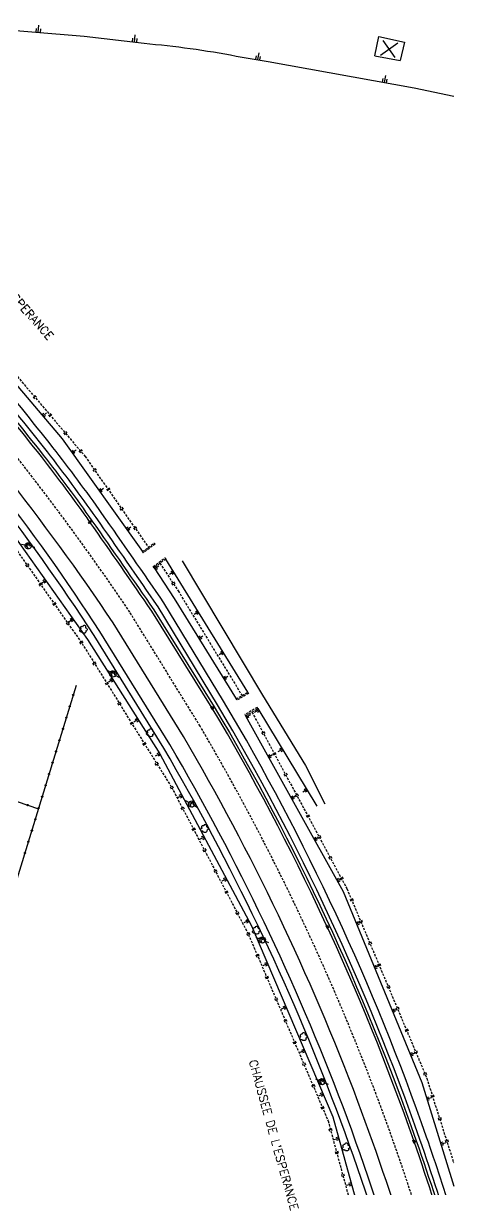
# Model space of a CAD drawing. Header units: millimetres. Extents: x 114000 to 115000, y 124000 to 125000.
# Drawn here: x 114908.8 to 115000, y 124435.9 to 124682.9 of the extents above; entities that cross this region are included whole.
import ezdxf
from ezdxf.enums import TextEntityAlignment as Align

# ---------------------------------------------------------------- set-up
doc = ezdxf.new("R2010")
doc.units = ezdxf.units.MM
doc.linetypes.add('DASHED', pattern=[0.75, 0.5, -0.25])
doc.layers.get('0').update_dxf_attribs({"linetype": 'CONTINUOUS'})
for name, color, linetype in [('W0001', 6, 'DASHED'), ('W0008', 7, 'CONTINUOUS'), ('W0100', 7, 'CONTINUOUS'), ('W0112', 1, 'DASHED'), ('W0211', 2, 'CONTINUOUS'), ('W0220', 5, 'DASHED'), ('W0300', 7, 'CONTINUOUS'), ('W0322', 7, 'CONTINUOUS'), ('W0330', 7, 'CONTINUOUS'), ('W0334', 7, 'CONTINUOUS'), ('W0400', 7, 'CONTINUOUS'), ('W0471', 7, 'CONTINUOUS'), ('W0989', 7, 'CONTINUOUS'), ('W0991', 7, 'CONTINUOUS')]:
    doc.layers.add(name, color=color, linetype=linetype)
doc.styles.get("Standard").update_dxf_attribs({"font": 'romans.shx', "width": 0.85})

# ---------------------------------------------------------------- blocks, each defined once
blk = doc.blocks.new('T400')
for p, q in [((-0.15, 0.3), (0.15, 0.3)), ((-0.15, -0.25), (-0.15, 0.3)), ((-0.15, 0.15), (0.15, 0.15)), ((-0.15, 0), (0.15, 0)), ((0.15, 0.3), (0.15, -0.25)), ((-0.15, -0.15), (0.15, -0.15)), ((-0.15, -0.25), (-0.15, -0.3)), ((-0.15, -0.3), (0.15, -0.3)), ((0.15, -0.3), (0.15, -0.25))]:
    blk.add_line(p, q)
blk = doc.blocks.new('T300')
for p, q in [((-0.8, 0.51), (-0.86, 0.34)), ((-0.86, 0.34), (-0.86, 0.17)), ((-0.86, 0.17), (-0.74, 0.06)), ((-0.69, 0.63), (-0.8, 0.51)), ((-0.8, -0.06), (-0.74, 0.06)), ((-0.74, 0.06), (-0.69, 0.11)), ((-0.57, 0.69), (-0.69, 0.63)), ((-0.46, 0.69), (-0.57, 0.69)), ((-0.29, 0.63), (-0.46, 0.69)), ((-0.29, 0.63), (-0.17, 0.74)), ((-0.23, 0.57), (-0.29, 0.63)), ((-0.17, 0.74), (-0.06, 0.8)), ((-0.06, 0.8), (0.06, 0.8)), ((0.06, 0.8), (0.23, 0.74)), ((0.23, 0.74), (0.34, 0.63)), ((0.34, 0.63), (0.4, 0.51)), ((0.46, 0.46), (0.34, 0.46)), ((0.4, 0.51), (0.4, 0.46)), ((0.57, 0.4), (0.46, 0.46)), ((0.57, 0.4), (0.69, 0.29)), ((0.69, 0.29), (0.74, 0.17)), ((0.74, 0.06), (0.69, -0.17)), ((0.74, 0.17), (0.74, 0.06)), ((-0.8, -0.17), (-0.8, -0.06)), ((-0.8, -0.23), (-0.8, -0.17)), ((-0.74, -0.34), (-0.8, -0.23)), ((-0.69, -0.4), (-0.74, -0.34)), ((-0.51, -0.46), (-0.69, -0.4)), ((-0.4, -0.46), (-0.51, -0.46)), ((-0.4, -0.46), (-0.34, -0.46)), ((-0.34, -0.46), (-0.34, -0.4)), ((-0.34, -0.51), (-0.34, -0.46)), ((-0.29, -0.63), (-0.34, -0.51)), ((-0.17, -0.74), (-0.29, -0.63)), ((-0.06, -0.8), (-0.17, -0.74)), ((0.06, -0.8), (-0.06, -0.8)), ((0.17, -0.74), (0.06, -0.8)), ((0.23, -0.69), (0.17, -0.74)), ((0.29, -0.46), (0.23, -0.46)), ((0.29, -0.63), (0.23, -0.69)), ((0.46, -0.4), (0.29, -0.46)), ((0.34, -0.51), (0.29, -0.63)), ((0.34, -0.51), (0.34, -0.46)), ((0.57, -0.34), (0.46, -0.4)), ((0.63, -0.29), (0.57, -0.34)), ((0.69, -0.17), (0.63, -0.29))]:
    blk.add_line(p, q)
blk = doc.blocks.new('T471')
for p, q in [((-0.333334, 0.333334), (-0.333334, -0.333334)), ((-0.333334, 0.333334), (0.333334, 0.333334)), ((-0.333334, 0), (0, 0)), ((0.500001, 0.500001), (1.000002, 1.000002)), ((-0.500001, -0.500001), (-1.000002, -1.000002)), ((-0.333334, -0.333334), (0.333334, -0.333334))]:
    blk.add_line(p, q)
blk.add_ellipse((0, 0), major_axis=(0.471405, 0.471405), ratio=1, start_param=5.4977871438, end_param=11.780972451)
blk = doc.blocks.new('t211o')
at = {"color": 0, "linetype": 'Continuous'}
for p, q in [((-0.29, 0.5), (-0.29, 0)), ((0, 1), (0, 0)), ((0.29, 0.5), (0.29, 0))]:
    blk.add_line(p, q, dxfattribs=at)
blk = doc.blocks.new('t220o')
at = {"color": 0, "linetype": 'Continuous'}
for p, q in [((-0.25, 0.25), (0.25, 0.25)), ((-0.25, -0.25), (0.25, -0.25))]:
    blk.add_line(p, q, dxfattribs=at)

msp = doc.modelspace()

# ---------------------------------------------------------------- linework, layer by layer
at = {"layer": 'W0001'}
msp.add_lwpolyline([(115000, 124403.83, 0.028332), (114983.58, 124456.05, 0.042534), (114946.27, 124534.04), (114931.34, 124558.23, 0.037174), (114882.18, 124620.71, 0.017937), (114838.05, 124665.6, 0.013832), (114808.53, 124692.54, 0.000548), (114781.18, 124717.28, -0.004818), (114747.24, 124748.51, -0.025477), (114711.68, 124785.44, -0.027641), (114690.2, 124813.11, -0.036849), (114667.01, 124852.58, -0.034361), (114651.58, 124890.24, -0.039829), (114639.21, 124940.62, -0.014932), (114634.13, 124982.69, -0.007243), (114633.19, 125000, -0.010296)], format="xyb", dxfattribs=at)
at = {"layer": 'W0008'}
for points in [[(115000, 124419.72, 0.013751), (114991.6, 124446.09, 0.050124), (114948.82, 124537.9), (114936.02, 124558.41, 0.002922), (114922.91, 124577.28, 0.012952), (114912.61, 124591.15, 0.01831), (114885.12, 124623.7, 0.01829), (114847.79, 124661.86), (114847.49, 124661.62, 0.017106), (114811.2, 124695.53, 0.000547), (114783.86, 124720.26, -0.004818), (114749.98, 124751.43, -0.025477), (114714.71, 124788.07, -0.027641), (114693.49, 124815.39, -0.036849), (114670.6, 124854.35, -0.034361), (114655.38, 124891.5, -0.039829), (114643.17, 124941.26)], [(115000, 124385.51, 0.03761), (114979.69, 124454.58, 0.042534), (114942.72, 124531.85), (114927.83, 124555.97, 0.037136), (114879.1, 124617.89, 0.01745), (114836.42, 124661.4), (114833.64, 124660.26), (114831.39, 124660.39, -0.035177), (114817.78, 124656.91), (114803.28, 124654.83)]]:
    msp.add_lwpolyline(points, format="xyb", dxfattribs=at)
at = {"layer": 'W0100'}
for points in [[(114983.26, 124676.04), (114984.16, 124680.15)], [(114984.16, 124680.15), (114989.58, 124678.95)], [(114989.58, 124678.95), (114988.67, 124675.01)], [(114983.26, 124676.04), (114988.67, 124675.01)]]:
    msp.add_lwpolyline(points, dxfattribs=at)
at = {"layer": 'W0112'}
for points in [[(114936.72, 124572.61), (114934.24, 124570.79), (114934.07, 124571.02), (114936.54, 124572.84)], [(114938.96, 124569.44), (114936.49, 124567.62), (114936.31, 124567.86), (114938.79, 124569.68)], [(114953.91, 124539.81), (114956.38, 124541.25), (114956.54, 124540.99), (114954.06, 124539.55)], [(114958.37, 124538.04), (114955.75, 124536.5), (114955.9, 124536.24), (114958.52, 124537.78)]]:
    msp.add_lwpolyline(points, close=True, dxfattribs=at)
at = {"layer": 'W0211'}
for p, q in [((114912.03, 124682.55), (114911.9, 124681.01)), ((114911.52, 124681.82), (114911.45, 124681.05)), ((114912.41, 124681.74), (114912.34, 124680.97)), ((114932.45, 124680.48), (114932.31, 124678.94)), ((114931.94, 124679.75), (114931.87, 124678.98)), ((114932.83, 124679.67), (114932.76, 124678.9)), ((114958.13, 124676.03), (114958.01, 124675.29)), ((114958.68, 124676.69), (114958.44, 124675.23)), ((114958.98, 124675.89), (114958.86, 124675.16)), ((114984.98, 124671.2), (114984.86, 124670.47)), ((114985.52, 124671.86), (114985.28, 124670.4)), ((114985.82, 124671.06), (114985.7, 124670.33))]:
    msp.add_line(p, q, dxfattribs=at)
msp.add_lwpolyline([(114861.38, 124679.85), (114873.76, 124679.62), (114878.22, 124681.92), (114881.53, 124682.48), (114893.72, 124682.26), (114900.28, 124681.94), (114921.7, 124680.22), (114934.37, 124678.69, -0.024493), (114953.93, 124675.99), (114960.69, 124674.84), (114991.61, 124669.25), (115000, 124667.45)], format="xyb", dxfattribs=at)
for points in [[(114859.22, 124659), (114862.72, 124655.46), (114889.2, 124627.66), (114917.01, 124594.92), (114934.07, 124571.02)], [(114901.9, 124581.23), (114922.36, 124552.4), (114937.72, 124528.23), (114957.12, 124491.75), (114974.39, 124451.31), (114996.56, 124371.24), (115000, 124350.27)], [(114956.38, 124541.25), (114938.96, 124569.44)], [(114936.49, 124567.62), (114940.74, 124561.08), (114953.91, 124539.81)], [(114958.52, 124537.78), (114971, 124517.1)], [(114955.9, 124536.24), (114976.57, 124499.03), (114993.27, 124458.61), (115000, 124436.66)]]:
    msp.add_lwpolyline(points, dxfattribs=at)
at = {"layer": 'W0220'}
for points in [[(114858.62, 124661.47), (114898.31, 124618.96), (114921.89, 124591.19), (114935.32, 124571.9)], [(114901.02, 124580.39), (114921.24, 124551.55), (114940.23, 124521.09), (114956.48, 124490), (114973.38, 124450.48), (114995.95, 124367.22), (115000, 124342.45)], [(114937.75, 124568.55), (114941.61, 124562.69), (114955.15, 124540.53)], [(114957.25, 124537.03), (114977.37, 124499.65), (114994.29, 124459.51), (115000, 124441.57)]]:
    msp.add_lwpolyline(points, dxfattribs=at)
at = {"layer": 'W0322'}
for points in [[(114919.98, 124542.65), (114906.93, 124500)], [(114907.5, 124518.1), (114911.99, 124516.52)]]:
    msp.add_lwpolyline(points, dxfattribs=at)
for centre, major_axis, start_param, end_param in [((114919.36, 124540.64), (0.0884, 0.0884), 3.630160490706961, 9.913345797886548), ((114919.36, 124540.64), (-0.0532, 0.0532), 2.059364, 8.342549), ((114918.63, 124538.25), (0.0884, 0.0884), 3.630160490706961, 9.913345797886548), ((114918.63, 124538.25), (-0.0532, 0.0532), 2.059364, 8.342549), ((114917.9, 124535.86), (0.0884, 0.0884), 3.630160490706961, 9.913345797886548), ((114917.9, 124535.86), (-0.0532, 0.0532), 2.059364, 8.342549), ((114917.17, 124533.47), (0.0884, 0.0884), 3.630160490706961, 9.913345797886548), ((114917.17, 124533.47), (-0.0532, 0.0532), 2.059364, 8.342549), ((114916.44, 124531.08), (0.0884, 0.0884), 3.630160490706961, 9.913345797886548), ((114916.44, 124531.08), (-0.0532, 0.0532), 2.059364, 8.342549), ((114915.71, 124528.69), (0.0884, 0.0884), 3.630160490706961, 9.913345797886548), ((114915.71, 124528.69), (-0.0532, 0.0532), 2.059364, 8.342549), ((114914.98, 124526.3), (0.0884, 0.0884), 3.630160490706961, 9.913345797886548), ((114914.98, 124526.3), (-0.0532, 0.0532), 2.059364, 8.342549), ((114914.25, 124523.91), (0.0884, 0.0884), 3.630160490706961, 9.913345797886548), ((114914.25, 124523.91), (-0.0532, 0.0532), 2.059364, 8.342549), ((114913.51, 124521.52), (0.0884, 0.0884), 3.630160490706961, 9.913345797886548), ((114913.51, 124521.52), (-0.0532, 0.0532), 2.059364, 8.342549), ((114909.69, 124517.33), (0.0884, 0.0884), 5.160653, 11.443838), ((114909.69, 124517.33), (0.0532, 0.0532), 5.160653, 11.443838), ((114912.78, 124519.13), (0.0884, 0.0884), 3.630160490706961, 9.913345797886548), ((114912.78, 124519.13), (-0.0532, 0.0532), 2.059364, 8.342549), ((114911.32, 124514.34), (0.0884, 0.0884), 3.630160490706961, 9.913345797886548), ((114912.05, 124516.73), (0.0884, 0.0884), 3.630160490706961, 9.913345797886548), ((114912.05, 124516.73), (-0.0532, 0.0532), 2.059364, 8.342549), ((114910.59, 124511.95), (0.0884, 0.0884), 3.630160490706961, 9.913345797886548), ((114910.59, 124511.95), (-0.0532, 0.0532), 2.059364, 8.342549), ((114911.32, 124514.34), (-0.0532, 0.0532), 2.059364, 8.342549), ((114909.86, 124509.56), (0.0884, 0.0884), 3.630160490706961, 9.913345797886548), ((114909.86, 124509.56), (-0.0532, 0.0532), 2.059364, 8.342549), ((114909.13, 124507.17), (0.0884, 0.0884), 3.630160490706961, 9.913345797886548), ((114909.13, 124507.17), (-0.0532, 0.0532), 2.059364, 8.342549)]:
    msp.add_ellipse(centre, major_axis=major_axis, ratio=1, start_param=start_param, end_param=end_param, dxfattribs=at)
at = {"layer": 'W0330'}
msp.add_lwpolyline([(114942.43, 124569.08), (114959.48, 124540.64), (114968.57, 124525.71), (114972.66, 124517.64)], dxfattribs=at)
at = {"layer": 'W0334'}
for points in [[(115000, 124424.39, 0.011525), (114992.84, 124446.52, 0.050124), (114949.96, 124538.58), (114937.35, 124559.32, 0.002922), (114924.23, 124578.22, 0.012952), (114913.89, 124592.15, 0.01831), (114886.32, 124624.79, 0.01829), (114848.9, 124663.04, 0.017106), (114812.54, 124697.02, 0.000547), (114785.2, 124721.74, -0.004818), (114751.35, 124752.89, -0.025477), (114716.22, 124789.38, -0.027641), (114695.14, 124816.53, -0.036849), (114672.4, 124855.23, -0.034361), (114657.28, 124892.13, -0.044248), (114644.29, 124947.17)], [(115000, 124429.56, 0.00908), (114994.26, 124447.02, 0.050124), (114951.25, 124539.34), (114938.59, 124560.17, 0.002922), (114925.46, 124579.08, 0.012952), (114915.07, 124593.07, 0.01831), (114887.43, 124625.8, 0.01829), (114849.94, 124664.12, 0.017106), (114813.55, 124698.13, 0.000547), (114786.21, 124722.86, -0.004818), (114752.38, 124753.98, -0.025477), (114717.35, 124790.37, -0.027641), (114696.37, 124817.38, -0.036849), (114673.74, 124855.89, -0.034361), (114658.7, 124892.6, -0.045638), (114645.52, 124949.13)], [(115000, 124359.35, 0.00416), (114997.74, 124372.07, 0.044296), (114975.15, 124452.87, 0.042534), (114938.54, 124529.4), (114923.78, 124553.26, 0.043726), (114875.88, 124614.67, 0.010794), (114848.78, 124642.54, -0.011566), (114831.48, 124660.38)], [(115000, 124368.07, 0.001398), (114999.22, 124372.34, 0.044296), (114976.55, 124453.4, 0.042534), (114939.83, 124530.16), (114925.03, 124554.08, 0.043726), (114876.98, 124615.69, 0.010794), (114849.84, 124643.6, -0.010839), (114833.64, 124660.26)], [(114847.79, 124661.86), (114848.13, 124662.22, -0.01829), (114885.49, 124624.04, -0.01831), (114913.01, 124591.45, -0.012952), (114923.32, 124577.57, -0.002922), (114936.43, 124558.69), (114949.25, 124538.16, -0.050124), (114992.07, 124446.26, -0.012896), (115000, 124421.51, -0.017268)]]:
    msp.add_lwpolyline(points, format="xyb", dxfattribs=at)
at = {"layer": 'W0991'}
for p, q in [((114984.49, 124676.19), (114988.14, 124678.75)), ((114987.59, 124675.65), (114985.03, 124679.3))]:
    msp.add_line(p, q, dxfattribs=at)

# ---------------------------------------------------------------- block references
at = {"layer": 'W0211'}
for p, rotation in [((114912.92, 124599.74), 310.355726399671), ((114919.15, 124591.93), 305.516963491777), ((114924.96, 124583.79), 305.516963491777), ((114930.77, 124575.65), 305.516963491777), ((114936.64, 124567.38), 303.045477486807), ((114940.61, 124566.77), 121.7187569857041), ((114913.47, 124564.92), 125.359848687609), ((114919.26, 124556.76), 125.359848687609), ((114945.87, 124558.27), 121.7187569857041), ((114946.01, 124552.58), 301.7655983183693), ((114951.13, 124549.76), 121.7187569857041), ((114927.72, 124543.96), 122.4428194390267), ((114951.27, 124544.08), 301.7655983183693), ((114956.04, 124535.99), 299.045477090176), ((114958.67, 124537.53), 121.115758766976), ((114933.09, 124535.52), 122.4428194390267), ((114963.69, 124529.21), 121.115758766976), ((114937.72, 124528.23), 118.002044864272), ((114960.76, 124527.5), 299.045477090176), ((114942.42, 124519.4), 118.002044864272), ((114965.61, 124518.75), 299.045477090176), ((114968.86, 124520.65), 121.115758766976), ((114947.11, 124510.57), 118.002044864272), ((114970.47, 124510.01), 299.045477090176), ((114951.81, 124501.74), 118.002044864272), ((114975.32, 124501.27), 299.045477090176), ((114956.5, 124492.91), 118.002044864272), ((114979.41, 124492.16), 292.448313154069), ((114960.53, 124483.76), 113.12689241219), ((114983.23, 124482.91), 292.448313154069), ((114964.46, 124474.57), 113.12689241219), ((114987.05, 124473.67), 292.448313154069), ((114968.39, 124465.37), 113.12689241219), ((114990.86, 124464.43), 292.448313154069), ((114972.31, 124456.17), 113.12689241219), ((114994.27, 124455.04), 285.742031760252), ((114975.65, 124446.77), 105.474854136284), ((114997.29, 124445.5), 285.742031760252), ((114978.32, 124437.13), 105.474854136284)]:
    msp.add_blockref('t211o', p, dxfattribs=dict(at, rotation=rotation))
at = {"layer": 'W0220'}
for p, rotation in [((114911.21, 124603.76), 310.3395004430321), ((114914.45, 124599.95), 310.3395004430321), ((114917.68, 124596.14), 310.3395004430321), ((114920.92, 124592.33), 310.3395004430321), ((114923.89, 124588.31), 304.8391881572873), ((114926.75, 124584.21), 304.8391881572873), ((114929.6, 124580.11), 304.8391881572873), ((114932.46, 124576), 304.8391881572873), ((114909.58, 124568.17), 305.029488706934), ((114912.45, 124564.08), 305.029488706934), ((114940.56, 124564.28), 303.365385789853), ((114915.32, 124559.98), 305.029488706934), ((114918.19, 124555.89), 305.029488706934), ((114921.06, 124551.8), 305.029488706934), ((114923.88, 124547.31), 121.9408944615805), ((114926.53, 124543.06), 121.9408944615805), ((114929.17, 124538.82), 121.9408944615805), ((114931.82, 124534.58), 121.9408944615805), ((114959.62, 124532.62), 298.299428458784), ((114934.46, 124530.33), 121.9408944615805), ((114961.99, 124528.22), 298.299428458784), ((114937.11, 124526.09), 121.9408944615805), ((114964.36, 124523.82), 298.299428458784), ((114940.23, 124521.09), 297.595125051928), ((114966.73, 124519.42), 298.299428458784), ((114942.54, 124516.66), 297.595125051928), ((114969.1, 124515.02), 298.299428458784), ((114944.86, 124512.23), 297.595125051928), ((114971.47, 124510.61), 298.299428458784), ((114947.17, 124507.8), 297.595125051928), ((114973.84, 124506.21), 298.299428458784), ((114949.49, 124503.37), 297.595125051928), ((114976.21, 124501.81), 298.299428458784), ((114951.81, 124498.94), 297.595125051928), ((114978.36, 124497.3), 292.8560969643049), ((114954.12, 124494.5), 297.595125051928), ((114980.31, 124492.69), 292.8560969643049), ((114956.44, 124490.07), 297.595125051928), ((114982.25, 124488.09), 292.8560969643049), ((114958.41, 124485.48), 293.153027536633), ((114984.19, 124483.48), 292.8560969643049), ((114960.38, 124480.88), 293.153027536633), ((114986.13, 124478.87), 292.8560969643049), ((114962.34, 124476.28), 293.153027536633), ((114988.07, 124474.26), 292.8560969643049), ((114964.31, 124471.69), 293.153027536633), ((114990.02, 124469.66), 292.8560969643049), ((114966.27, 124467.09), 293.153027536633), ((114991.96, 124465.05), 292.8560969643049), ((114968.24, 124462.49), 293.153027536633), ((114993.9, 124460.44), 292.8560969643049), ((114970.21, 124457.9), 293.153027536633), ((114995.5, 124455.71), 287.6467427041191), ((114972.17, 124453.3), 293.153027536633), ((114997.02, 124450.94), 287.6467427041191), ((114973.88, 124448.61), 285.1691493109631), ((114998.53, 124446.18), 287.6467427041191), ((114975.19, 124443.79), 285.1691493109631), ((114976.5, 124438.96), 285.1691493109631)]:
    msp.add_blockref('t220o', p, dxfattribs=dict(at, rotation=rotation))
at = {"layer": 'W0300'}
for p, rotation in [((114921.52, 124554.45), 285.570734472171), ((114935.69, 124532.54), 285.01736137273), ((114947.16, 124512.26), 285.742031760252), ((114958.14, 124490.7), 293.153027536633), ((114968.14, 124468.16), 293.153027536633), ((114977.18, 124444.8), 293.153027536633)]:
    msp.add_blockref('T300', p, dxfattribs=dict(at, rotation=rotation))
at = {"layer": 'W0400'}
for p, rotation in [((114922.91, 124577.28), 126.3397762782185), ((114948.82, 124537.9), 31.11575876697605), ((114973.22, 124491.56), 23.13234247126597), ((114991.6, 124446.09), 23.15302753663301)]:
    msp.add_blockref('T400', p, dxfattribs=dict(at, rotation=rotation))
at = {"layer": 'W0471'}
for p, rotation in [((114909.81, 124572.25), 303.365385789853), ((114927.77, 124545.12), 285.6220690996419), ((114944.48, 124517.55), 285.649382853324), ((114959.46, 124488.77), 293.153027536633), ((114972.1, 124458.75), 293.153027536633)]:
    msp.add_blockref('T471', p, dxfattribs=dict(at, rotation=rotation))

# ---------------------------------------------------------------- texts
at = {"layer": 'W0989'}
for rotation, p in [(311.5071, (114903.76, 124628.61)), (285.6221, (114961.87, 124447.47))]:
    msp.add_text("CHAUSSEE DE L'ESPERANCE", height=1.75, rotation=rotation, dxfattribs=at).set_placement(p, align=Align.MIDDLE)

doc.saveas('drawing.dxf')
